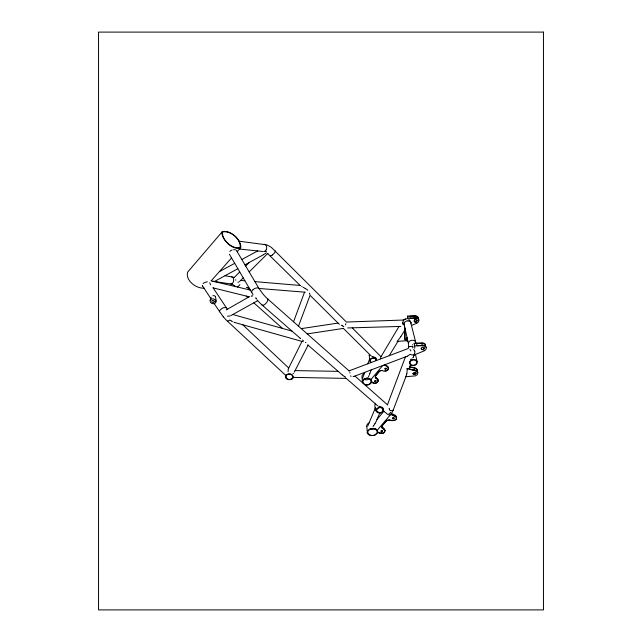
<?xml version="1.0" encoding="UTF-8"?>
<svg xmlns="http://www.w3.org/2000/svg" width="642" height="642" viewBox="0 0 642 642"><rect width="100%" height="100%" fill="white"/><g stroke="black" fill="none" stroke-linecap="round" stroke-linejoin="round"><path stroke-width="0.96" d="M404.701 327.139L404.677 337.291A1.878 1.878 0 0 0 404.717 337.684L405.078 339.361A1.926 1.926 0 0 1 405.038 338.952L405.07 328.776M417.196 361.783C416.056 358.148 409.644 359.175 409.5 362.915A2.391 2.391 0 0 0 409.548 363.364C410.679 367.593 418.038 365.394 417.212 361.847L415.663 355.323A2.552 2.552 0 0 0 415.438 354.721L415.318 354.528M396.604 418.014C396.339 420.983 391.62 421.096 389.469 420.133A3.924 3.924 0 0 0 386.019 421.144M378.21 380.939C377.978 384.277 371.887 383.796 371.598 381.204M380.57 358.709L380.642 357.746M412.991 373.532L414.218 372.272L415.944 372.866A0.955 0.955 0 0 1 416.032 373.114L414.973 374.543L413.103 373.989A0.971 0.971 0 0 1 413.007 373.732L413.978 373.492A4.293 4.293 0 0 0 415.454 373.106A3.916 3.916 0 0 0 415.928 372.85M293.225 377.023C294.309 380.224 283.724 381.517 285.602 375.145M415.149 315.832L407.686 316.073L407.622 317.63A1.99 1.99 0 0 1 407.582 317.942M414.499 344.353L414.788 347.563A2.135 2.135 0 0 1 414.644 348.221M267.995 299.686L267.072 301.868A11.957 11.957 0 0 1 266.133 303.096L265.098 304.115A6.789 6.789 0 0 1 264.231 304.781L262.883 305.351L262.064 305.014M285.489 376.517C286.083 372.785 292.487 372.93 293.201 376.533M216.25 300.697L215.415 296.524M409.411 346.648L408.448 347.322L408.601 344.81M408.448 347.322L408.248 348.494L349.071 370.867M293.177 377.392L346.255 378.395M210.103 300.544C209.444 304.011 215.656 305.183 216.081 301.531M371.533 381.99C371.22 384.157 367.328 386.002 364.68 384.662M215.921 302.029L215.479 300.103L213.666 298.883L211.483 298.987L210.167 300.336L211.146 297.278M414.724 353.269L414.796 352.907A5.248 5.248 0 0 0 414.876 352.273L414.876 351.936M406.835 373.756L407.253 369.583A2.183 2.183 0 0 0 407.068 369.014M406.811 373.837L406.169 375.931M214.292 301.676L214.308 301.62A1.26 1.26 0 0 1 211.836 300.962A1.26 1.26 0 0 1 214.203 301.604M345.468 324.932L345.869 323.624M414.628 353.622L414.13 354.833L412.573 354.962A7.086 7.086 0 0 1 411.594 354.761A11.644 11.644 0 0 1 409.949 354.207M375.064 403.906C374.503 407.301 375.209 413.769 380.04 412.934C381.621 412.766 383.426 411.642 383.394 409.885M288.234 369.07L288.081 371.75M391.034 414.018L395.135 416.273A2.656 2.656 0 0 1 396.082 416.971M383.274 410.711L385.208 412.365M406.057 376.268L405.888 376.726L415.591 375.851L417.525 374.422L417.781 372.432A2.745 2.745 0 0 0 415.799 370.948M406.025 376.348L393.209 410.069L391.853 410.647A5.561 5.561 0 0 1 390.505 410.471M293.546 321.786L304.541 292.158M362.642 378.074L364.768 372.328M367.826 363.789L369.632 358.918M298.482 326.152L310.07 295.312L338.559 323.592M387.447 404.797L405.415 356.912M371.22 369.88L369.872 373.427M409.275 367.818L410.423 364.808M413.4 356.968L414.299 354.601M404.267 322.982L404.043 323.945A2.038 2.038 0 0 0 404.107 324.515L408.513 344.032A2.127 2.127 0 0 1 408.448 343.454L408.681 342.467A3.515 3.515 0 0 1 410.021 340.958L410.222 340.83A4.711 4.711 0 0 1 412.597 340.244L413.536 340.372A3.226 3.226 0 0 1 415.27 341.424L415.928 343.181M369.816 373.588L369.383 374.639M393.201 410.102L393.209 410.069A15.681 15.681 0 0 1 390.513 414.684L377.416 430.012L377.6 431.552L376.236 429.37L373.211 428.334L369.872 428.944L367.689 430.926A2.905 2.905 0 0 0 367.368 432.427M367.81 425.959L375.514 407.622M368.412 376.894L369.038 375.45M376.228 421.256L379.791 412.958M266.278 249.65L266.366 249.449A4.35 4.35 0 0 0 266.446 246.416A3.338 3.338 0 0 0 265.138 244.65L239.217 241.215M375.995 421.762L374.952 423.664M288.346 368.781L301.981 341.4M294.245 372.224L308.12 345.163M396.307 419.017L396.339 418.961A1.902 1.902 0 0 0 396.218 417.139M380.842 357.008L398.979 326.481M374.928 423.688L373.716 425.582M389.204 355.716L397.944 341.375M404.693 330.309L400.865 336.585M400.801 336.689L397.583 340.926M373.636 425.702L373.05 426.537M376.71 433.398C374.84 436.006 370.249 436.271 368.259 433.671A2.64 2.64 0 0 1 367.81 432.387A2.72 2.72 0 0 1 368.267 430.758C370.089 428.142 374.583 427.861 376.645 430.325A2.688 2.688 0 0 1 376.726 433.406M410.342 359.977L411.337 358.95M222.589 232.115C221.313 239.538 232.155 249.497 240.028 247.684C241.753 239.755 230.446 230.189 222.726 231.971M229.852 251.431L230.671 250.685A4.951 4.951 0 0 1 231.345 250.3L232.083 250.003M382.648 365.579L371.349 379.045L371.582 381.035L370.306 378.924L367.585 377.961L364.656 378.547L362.722 380.441A2.857 2.857 0 0 0 362.762 382.969M377.023 419.411L383.908 411.233M203.987 288.122C196.139 288.74 185.386 280.49 187.584 272.192L222.196 231.786A2.135 2.135 0 0 0 221.819 232.452C221.835 240.068 233.784 251.512 240.894 247.339C240.75 239.089 230.614 229.94 222.389 231.585M382.231 425.486L386.051 421.176M293.482 373.283L293.025 373.756M211.186 280.827L231.561 257.956M237.171 251.664L240.565 247.86M234.169 277.537L239.739 271.983M245.693 266.053L249.305 262.458M239.618 281.461L243.19 277.906M249.176 271.943L267.891 253.325M409.46 354.745L408.007 355.853A5.385 5.385 0 0 1 407.774 355.981L407.51 356.109M412.686 357.867L412.991 357.586A2.568 2.568 0 0 0 413.167 357.377A1.757 1.757 0 0 0 413.32 357.137M253.036 289.694L253.221 289.534A8.089 8.089 0 0 1 255.837 288.106L257.715 287.833L258.959 288.459L305.271 292.214M371.196 381.083C370.386 376.79 362.545 377.632 362.866 382.062C363.797 386.147 371.14 385.441 371.204 381.228M266.446 252.771L263.517 254.697M394.26 417.99L393.121 417.653L392.423 418.456M404.003 319.62L405.872 318.946A4.325 4.325 0 0 1 406.458 318.905A1.107 1.107 0 0 0 407.309 318.576M226.281 309.853L249.257 296.732M230.743 315.663L257.707 300.665M214.308 281.565L237.837 268.717M244.963 264.825L263.38 254.778M219.444 271.566L234.699 263.34M241.817 259.504L257.691 250.942M364.183 373.62L363.821 373.821A4.004 4.004 0 0 0 362.2 375.546A2.921 2.921 0 0 0 361.968 376.942L362.457 381.95M369.102 422.869L368.893 422.982A4.374 4.374 0 0 0 367.039 424.803A2.889 2.889 0 0 0 366.775 426.272M238.928 281.942L237.941 282.287M374.069 428.8L373.796 428.912A6.107 6.107 0 0 1 370.257 429.153M414.788 321.698L416.273 321.072A3.683 3.683 0 0 0 416.963 320.687A1.027 1.027 0 0 1 416.931 321.193A1.372 1.372 0 0 1 414.275 321.401M411.602 325.406L416.827 323.191M424.057 350.917L414.162 354.962M354.087 376.381L407.349 356.174M407.132 338.069L407.004 338.109A3.836 3.836 0 0 1 406.739 338.19M252.563 295.818L252.025 295.97M229.868 316.041L227.453 316.169M251.857 296.018L251.231 296.179M212.863 295.753L212.943 295.729A2.785 2.785 0 0 1 213.537 295.649A2.416 2.416 0 0 1 214.219 295.729A2.247 2.247 0 0 1 215.343 296.443M408.168 368.636L407.469 368.693M301.291 328.632L338.037 323.078M307.253 333.896L343.51 328.391M353.517 376.509L353.14 376.541M207.31 281.694L203.819 282.945A4.173 4.173 0 0 0 203.113 283.563M233.624 249.69L235.622 249.842M264.841 251.375L266.454 251.327M397.013 341.456L406.105 340.717M403.417 320.029L346.399 322.035L271.574 247.579A24.717 24.717 0 0 0 270.378 246.769L267.995 245.461A14.589 14.589 0 0 0 265.363 244.514M415.213 316.065L409.829 316.233L410.286 318.111L415.703 317.934M408.031 318.416L415.759 318.167M422.251 342.98L413.994 343.245L414.475 344.264M422.324 343.253L416.53 343.43L417.059 345.597L422.893 345.412M414.876 345.942L422.958 345.685M400.817 326.425L347.715 327.958M263.413 251.463L262.963 251.463M295.071 370.611L338.149 371.341M408.023 320.823L409.885 321.353A2.496 2.496 0 0 1 410.583 322.035L415.767 342.411M246.408 287.431L248.863 287.632M240.654 280.434L244.875 280.787M254.914 281.629L300.135 285.449M239.498 249.048L262.233 251.415M264.103 244.289L265.138 244.474M389.534 420.037L392.631 420.478M213.008 281.268L230.502 283.949A2.175 2.175 0 0 0 232.075 283.515M224.997 275.723L231.585 276.838A14.509 14.509 0 0 1 234.338 277.601M230.655 283.973L231.08 284.061A8.242 8.242 0 0 1 232.38 284.526L233.102 284.871A12.479 12.479 0 0 1 233.503 285.096L235.638 286.597M372.777 356.591L375.45 357.57A2.753 2.753 0 0 1 376.196 358.437L376.228 358.517M372.681 356.575L372.071 356.446M379.574 406.434L382.247 407.349A2.632 2.632 0 0 1 383.033 408.176A1.91 1.91 0 0 1 383.13 408.4M379.181 406.354L378.684 406.242M370.755 435.629L374.711 435.348L377.327 433.125A3.122 3.122 0 0 0 377.616 432.138A2.817 2.817 0 0 0 377.616 431.721M211.138 280.819L250.268 290.048M213.16 287.889L249.16 296.789M415.743 370.603L410.037 369.174L409.572 367.031M406.747 368.62L415.807 370.883M409.708 366.686L415.157 368.059M409.612 366.927L415.222 368.339A2.745 2.745 0 0 1 417.252 369.912M390.344 410.439L389.654 410.23M232.813 314.516L291.966 331.079M303.201 341.737L234.98 322.573M234.643 322.461L233.873 322.172M377.616 432.01L380.16 433.149M377.608 432.138C379.574 433.904 384.518 434.385 384.959 430.959M391.427 413.48L395.023 415.141A3.234 3.234 0 0 1 395.384 415.342M391.114 414.604L395.063 416.433M371.566 381.821C374.599 385.85 381.597 380.762 375.795 378.218A1.87 1.87 0 0 1 375.329 376.268M232.508 321.578L231.585 321.104M383.571 365.29C391.106 365.627 388.073 373.58 382.142 370.554A3.371 3.371 0 0 0 379.077 371.509L375.722 375.642A2.215 2.215 0 0 0 375.418 376.124M384.662 364.776L387.102 365.98A2.793 2.793 0 0 1 387.423 366.165A2.127 2.127 0 0 1 388.394 367.569L388.482 368.235A1.918 1.918 0 0 1 388.506 368.492M341.287 325.221L342.419 325.783M342.338 325.743L343.374 326.345A2.913 2.913 0 0 1 343.574 326.505A1.637 1.637 0 0 1 343.799 326.73M302.912 287.143L305.239 288.427M301.9 286.589L301.62 286.428M305.44 342.314L305.897 342.611M305.199 288.402L307.438 289.895A2.44 2.44 0 0 1 307.807 290.328M231.305 320.944L230.47 320.39M339.466 324.25L338.968 323.929M375.385 428.631L375.016 428.391M375.177 428.503L375.899 428.96M344.754 376.693L345.621 377.279M344.906 376.79L344.216 376.348M343.791 376.068L342.314 374.976M267.65 253.566L300.247 285.554M302.43 340.019L303.457 340.814M300.576 338.575L300.167 338.23M300.071 338.149L262.297 305.215M307.711 344.81L342.178 374.856M346.223 378.379L377.616 405.752M267.762 298.987L267.786 299.012A0.859 0.859 0 0 1 267.971 299.678M349.296 371.068L267.594 298.843M354.938 376.052L387.64 404.966M262 304.958L261.767 304.749A54.032 54.032 0 0 1 256.977 299.83M246.271 296.074L247.884 297.519M253.823 302.823L282.464 328.415M267.513 298.771L267.353 298.626A47.548 47.548 0 0 1 263.244 294.365L259.039 288.603M247.266 287.504L250.003 289.983M223.288 316.843L225.334 319.106A50.854 50.854 0 0 0 227.396 321.136L229.09 320.583A8.611 8.611 0 0 0 229.916 319.933M270.386 255.909L271.63 255.54A7.239 7.239 0 0 0 272.28 255.075M227.396 321.136L285.594 375.289M242.74 324.764L288.723 368.026M382.287 428.19L384.141 429.979A1.693 1.693 0 0 1 384.59 431.857M384.349 429.642L382.504 427.853A1.749 1.749 0 0 1 381.95 426.818M343.326 328.327L371.245 356.045M352.281 327.934L381.011 356.727M375.987 377.921L377.656 379.631M392.519 418.688L393.634 419.001L394.34 418.239M409.965 349.617L410.655 350.516A3.041 3.041 0 0 1 410.856 350.925M275.394 250.853L275.209 251.8A11.676 11.676 0 0 1 272.232 255.018M223.223 316.771L214.187 303.69M227.34 309.251L213.048 287.72M226.217 307.638L223.681 307.622A9.317 9.317 0 0 0 220.904 309.3A5.882 5.882 0 0 0 219.757 310.559A2.359 2.359 0 0 0 219.5 311.145L219.548 311.884M255.693 297.703L256.094 298.37M253.06 294.686L229.451 254.328M202.647 286.067L210.769 298.474M210.728 284.807L209.661 282.785M410.23 363.894C411.843 366.622 417.236 365.194 416.738 361.887A2.151 2.151 0 0 0 416.538 361.35C415.149 359.127 411.362 359.584 410.214 361.823A2.215 2.215 0 0 0 410.222 363.902M236.408 250.372L258.959 288.459M251.76 292.608L251.72 292.535A1.011 1.011 0 0 1 251.64 292.279L251.624 291.99A2.247 2.247 0 0 1 251.881 291.123A5.16 5.16 0 0 1 253.052 289.711M256.102 298.394L256.343 298.851M402.991 324.483L402.478 322.428M235.686 279.735L235.855 280.209M309.452 293.081L309.901 294.558M410.928 322.685L410.495 321.538A4.767 4.767 0 0 0 408.745 319.547M389.116 408.376L389.293 408.962M410.864 322.477L411.081 323.279M389.349 409.139L389.477 409.596M407.686 316.073L408.015 317.437M417.188 369.88L417.252 370.161A2.062 2.062 0 0 1 417.244 371.132M349.866 372.496L349.946 373.09M396.579 417.661L396.443 416.843A2.239 2.239 0 0 0 395.368 415.366M376.148 360.082C375.554 357.096 370.241 357.642 370.249 360.684M383.266 408.866L383.378 409.692L381.765 407.718L378.748 407.429L376.613 408.569L375.859 410.415M376.429 359.151L376.549 360.026L375.161 358.196L372.408 357.883L370.562 358.91L369.848 360.716M414.852 351.599L414.828 351.431A2.817 2.817 0 0 0 414.7 350.949A2.367 2.367 0 0 0 414.563 350.636M384.943 430.758L384.831 429.931A2.095 2.095 0 0 0 384.197 428.752L382.359 426.954A1.725 1.725 0 0 1 382.014 426.505M369.222 355.564L369.864 360.844A2.448 2.448 0 0 0 370.948 362.513M366.783 426.352L367.385 432.507M412.71 344.594L412.75 345.091M412.838 346.712L412.878 347.892M403.264 320.157A6.059 6.059 0 0 1 403.906 319.684M405.503 319.01A4.558 4.558 0 0 0 404.942 319.17L403.69 320.181A3.828 3.828 0 0 0 403.056 321.482L402.951 322.051A3.579 3.579 0 0 0 404.251 325.061M384.341 429.65A1.902 1.902 0 0 1 384.951 430.75M422.276 343.133A3.017 3.017 0 0 1 425.534 344.85M375.923 377.978A1.774 1.774 0 0 1 375.899 375.634L379.286 371.541A3.17 3.17 0 0 1 382.134 370.594M413.095 369.936A1.878 1.878 0 0 1 413.36 369.808A1.605 1.605 0 0 1 415.414 370.257M407.782 340.99A2.544 2.544 0 0 1 404.966 339.409M421.425 348.205A1.613 1.613 0 0 1 424.185 347.892M424.29 348.092A1.075 1.075 0 0 1 424.193 348.839M415.735 370.675A2.664 2.664 0 0 1 417.862 372.408M371.22 362.265A2.151 2.151 0 0 1 370.241 360.804M415.173 315.952A2.833 2.833 0 0 1 418.207 317.63M376.164 360.242A1.926 1.926 0 0 1 376.14 360.652M384.935 368.677A0.843 0.843 0 0 1 386.388 368.516M415.888 319.636A1.733 1.733 0 0 1 414.748 319.925M390.505 414.676A0.955 0.955 0 0 1 390.232 414.892L389.028 414.957A6.235 6.235 0 0 1 385.802 412.686M406.603 338.398A0.987 0.987 0 0 0 406.619 339.321A1.252 1.252 0 0 0 407.413 339.891M415.719 318.063A2.865 2.865 0 0 1 418.777 319.74M415.783 318.288A2.857 2.857 0 0 1 418.833 319.981M264.424 251.415A2.873 2.873 0 0 0 265.282 250.934A3.555 3.555 0 0 0 266.269 249.642M422.918 345.573A3.049 3.049 0 0 1 426.192 347.282M422.99 345.845A3.049 3.049 0 0 1 426.264 347.555M414.098 318.031A1.525 1.525 0 0 1 416.064 317.79M420.911 345.557A1.637 1.637 0 0 1 423.576 345.428M389.461 420.173A3.796 3.796 0 0 0 386.484 420.911A2.592 2.592 0 0 0 386.243 421.176L382.423 425.486A1.862 1.862 0 0 0 381.95 426.4M414.17 320.952A1.372 1.372 0 0 1 416.81 320.326M415.149 368.131A2.648 2.648 0 0 1 417.268 369.856M370.771 435.42A4.093 4.093 0 0 1 367.16 432.58M421.216 348.839A1.083 1.083 0 0 1 421.296 348.149M202.607 286.011A1.501 1.501 0 0 1 202.423 285.417M409.444 362.842A3.122 3.122 0 0 1 409.452 362.016M386.388 368.749A0.811 0.811 0 0 1 384.911 369.094M376.06 381.34A0.827 0.827 0 0 1 374.631 381.492M376.565 360.21A2.151 2.151 0 0 1 376.557 360.491M390.834 412.164A5.2 5.2 0 0 1 388.924 413.753M375.49 376.605A1.693 1.693 0 0 0 375.883 377.207L377.544 378.916A1.998 1.998 0 0 1 378.114 380.032L378.194 380.69A1.886 1.886 0 0 0 377.648 379.631M369.206 355.435A2.247 2.247 0 0 1 369.407 354.4M425.421 345.035A2.247 2.247 0 0 1 425.413 345.958M415.23 316.185A2.841 2.841 0 0 1 418.271 317.862M413.504 349.657A2.199 2.199 0 0 1 413.841 349.842M414.138 350.075A2.135 2.135 0 0 1 414.371 350.339M426.32 347.747A3.058 3.058 0 0 1 424.017 350.765M418.889 320.141A2.905 2.905 0 0 1 416.786 323.062M374.687 381.067A0.835 0.835 0 0 1 376.116 380.923M409.411 346.616A9.116 9.116 0 0 1 412.822 346.768M418.175 318.031A2.223 2.223 0 0 1 418.183 318.913M388.707 368.54A2.969 2.969 0 0 1 384.983 370.739M424.065 348.783A1.629 1.629 0 0 1 421.312 349.063M407.116 337.853A1.404 1.404 0 0 0 406.595 338.406A3.804 3.804 0 0 0 407.213 338.294M231.585 276.838A1.774 1.774 0 0 1 232.059 276.975L232.998 277.769A3.475 3.475 0 0 1 233.568 279.053L233.616 279.262A4.823 4.823 0 0 1 233.335 281.894L233.15 282.287A3.507 3.507 0 0 1 232.099 283.539M239.859 284.663A9.734 9.734 0 0 1 237.861 286.605A4.831 4.831 0 0 1 237.235 286.974M423.985 348.502A1.621 1.621 0 0 1 421.24 348.791M384.55 431.986A3.298 3.298 0 0 1 380.273 432.957M382.239 428.246A1.982 1.982 0 0 1 382.215 425.469M396.114 419.146A3.435 3.435 0 0 1 392.655 420.358M395.055 416.473A1.958 1.958 0 0 1 396.274 419.025M404.195 322.942A3.924 3.924 0 0 1 408.015 320.904M422.348 343.398A3.041 3.041 0 0 1 425.542 344.987M424.25 348.084A1.115 1.115 0 0 1 424.121 348.566M408.529 368.508A1.525 1.525 0 0 1 408.184 368.596M415.992 373.026A1.027 1.027 0 0 1 415.88 373.492M415.751 373.435A1.605 1.605 0 0 1 413.063 373.692M416.754 320.912A1.493 1.493 0 0 1 414.194 321.177M351.158 376.276A1.701 1.701 0 0 1 350.468 375.851M416.979 320.366A1.067 1.067 0 0 1 416.875 320.96M375.859 380.65A0.995 0.995 0 0 1 374.96 380.834M365.105 379.695A4.494 4.494 0 0 1 364.07 379.318M369.439 378.78A4.823 4.823 0 0 1 365.129 379.615M386.131 368.251A0.995 0.995 0 0 1 385.176 368.476M407.373 339.008A2.648 2.648 0 0 1 406.611 338.896M393.57 417.733A1.228 1.228 0 0 1 392.84 417.781M382.014 430.702A1.244 1.244 0 0 1 381.3 430.758M376.308 410.238C384.357 419.716 384.975 400.335 376.308 410.238M285.947 376.653C286.075 379.912 291.484 380.529 292.64 377.608A2.119 2.119 0 0 0 292.76 377.031C292.72 373.724 287.207 373.074 286.059 376.035A2.159 2.159 0 0 0 285.955 376.557L285.947 376.653M543.461 32.1L98.539 32.1L98.539 609.9L543.461 609.9L543.461 32.1M381.364 432.034A0.819 0.819 0 0 0 382.6 431.336A0.819 0.819 0 0 0 381.388 430.613A0.819 0.819 0 0 0 381.364 432.034"/></g></svg>
